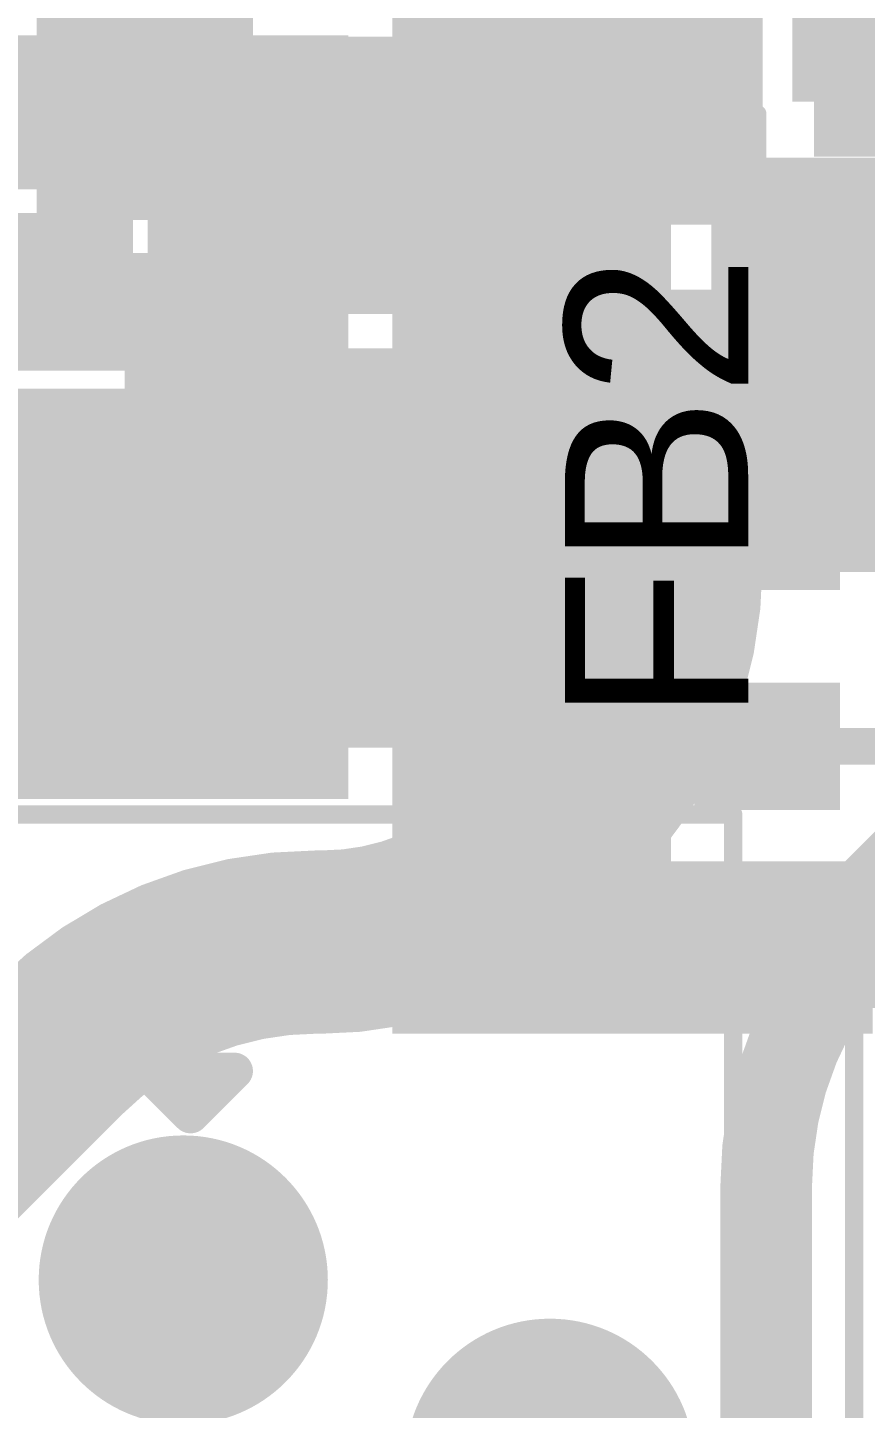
# Model space of a CAD drawing. Header units: millimetres. Extents: x -35.7 to 35.7, y -3.2 to 68.2.
# Drawn here: x -13.52 to -7.72, y 43.99 to 53.56 of the extents above; entities that cross this region are included whole.
import ezdxf

# ---------------------------------------------------------------- set-up
doc = ezdxf.new("R2010")
doc.units = ezdxf.units.MM
for name, color, linetype in [('BottomLayer', 5, 'Continuous'), ('BottomPaste', 16, 'Continuous'), ('BottomSolder', 6, 'Continuous'), ('Mechanical2', 216, 'Continuous'), ('MultiLayer', 9, 'Continuous'), ('PadHoleLayer', 156, 'Continuous'), ('TopLayer', 1, 'Continuous'), ('TopOverlay', 2, 'Continuous'), ('TopPaste', 8, 'Continuous'), ('TopSolder', 216, 'Continuous'), ('ViaHoleLayer', 16, 'Continuous')]:
    doc.layers.add(name, color=color, linetype=linetype)
doc.styles.add('Arial', font='', dxfattribs={"height": 0.2})
doc.styles.get('Arial').set_extended_font_data('Arial')

# ---------------------------------------------------------------- blocks, each defined once
blk = doc.blocks.new('C___0402_B_3')
at = {"layer": 'BottomLayer'}
for points in [[(-0.2413, 0.3175), (-0.2413, -0.3175), (-0.6985, -0.3175), (-0.6985, 0.3175)], [(0.6985, 0.3175), (0.6985, -0.3175), (0.2413, -0.3175), (0.2413, 0.3175)]]:
    blk.add_hatch(color=5, dxfattribs=at).paths.add_polyline_path(points)
at = {"layer": 'BottomPaste'}
for points in [[(-0.2413, 0.3175), (-0.2413, -0.3175), (-0.6985, -0.3175), (-0.6985, 0.3175)], [(0.6985, 0.3175), (0.6985, -0.3175), (0.2413, -0.3175), (0.2413, 0.3175)]]:
    blk.add_hatch(color=16, dxfattribs=at).paths.add_polyline_path(points)
at = {"layer": 'BottomSolder'}
for points in [[(-0.1813, 0.3775), (-0.1813, -0.3775), (-0.7585, -0.3775), (-0.7585, 0.3775)], [(0.7585, 0.3775), (0.7585, -0.3775), (0.1813, -0.3775), (0.1813, 0.3775)]]:
    blk.add_hatch(color=6, dxfattribs=at).paths.add_polyline_path(points)
blk = doc.blocks.new('RES0603_B_41')
at = {"layer": 'BottomLayer'}
for points in [[(-1.143, -0.4445), (-1.143, 0.4445), (-0.381, 0.4445), (-0.381, -0.4445)], [(0.381, -0.4445), (0.381, 0.4445), (1.143, 0.4445), (1.143, -0.4445)]]:
    blk.add_hatch(color=5, dxfattribs=at).paths.add_polyline_path(points)
at = {"layer": 'BottomPaste'}
for points in [[(-1.143, -0.4445), (-1.143, 0.4445), (-0.381, 0.4445), (-0.381, -0.4445)], [(0.381, -0.4445), (0.381, 0.4445), (1.143, 0.4445), (1.143, -0.4445)]]:
    blk.add_hatch(color=16, dxfattribs=at).paths.add_polyline_path(points)
at = {"layer": 'BottomSolder'}
for points in [[(-1.2446, -0.5461), (-1.2446, 0.5461), (-0.2794, 0.5461), (-0.2794, -0.5461)], [(0.2794, -0.5461), (0.2794, 0.5461), (1.2446, 0.5461), (1.2446, -0.5461)]]:
    blk.add_hatch(color=6, dxfattribs=at).paths.add_polyline_path(points)
blk = doc.blocks.new('0855115001_56')
at = {"layer": 'BottomLayer'}
h = blk.add_hatch(color=5, dxfattribs=at)
edge = h.paths.add_edge_path()
edge.add_arc((-3.175, 4.445), 0.9, 0, 360)
h = blk.add_hatch(color=5, dxfattribs=at)
edge = h.paths.add_edge_path()
edge.add_arc((-4.445, 1.905), 0.9, 0, 360)
at = {"layer": 'BottomSolder'}
h = blk.add_hatch(color=6, dxfattribs=at)
edge = h.paths.add_edge_path()
edge.add_arc((-3.175, 4.445), 1.0016, 0, 360)
h = blk.add_hatch(color=6, dxfattribs=at)
edge = h.paths.add_edge_path()
edge.add_arc((-4.445, 1.905), 1.0016, 0, 360)
at = {"layer": 'MultiLayer'}
h = blk.add_hatch(color=9, dxfattribs=at)
edge = h.paths.add_edge_path()
edge.add_arc((-3.175, 4.445), 0.9, 0, 360)
h = blk.add_hatch(color=9, dxfattribs=at)
edge = h.paths.add_edge_path()
edge.add_arc((-4.445, 1.905), 0.9, 0, 360)
at = {"layer": 'PadHoleLayer'}
h = blk.add_hatch(color=156, dxfattribs=at)
edge = h.paths.add_edge_path()
edge.add_arc((-3.175, 4.445), 0.5, 0, 360)
h = blk.add_hatch(color=156, dxfattribs=at)
edge = h.paths.add_edge_path()
edge.add_arc((-4.445, 1.905), 0.5, 0, 360)
at = {"layer": 'TopLayer'}
h = blk.add_hatch(color=1, dxfattribs=at)
edge = h.paths.add_edge_path()
edge.add_arc((-3.175, 4.445), 0.9, 0, 360)
h = blk.add_hatch(color=1, dxfattribs=at)
edge = h.paths.add_edge_path()
edge.add_arc((-4.445, 1.905), 0.9, 0, 360)
at = {"layer": 'TopSolder'}
h = blk.add_hatch(color=216, dxfattribs=at)
edge = h.paths.add_edge_path()
edge.add_arc((-3.175, 4.445), 1.0016, 0, 360)
h = blk.add_hatch(color=216, dxfattribs=at)
edge = h.paths.add_edge_path()
edge.add_arc((-4.445, 1.905), 1.0016, 0, 360)
at = {"layer": 'TopOverlay'}
for points, const_width in [([(7.6454, 5.715), (-7.6708, 5.715)], 0.127), ([(-7.6708, -9.4488), (-7.6708, 5.715)], 0.127), ([(-5.588, 1.9558), (-5.8928, 2.2606)], 0.254), ([(-5.8928, 1.651), (-5.8928, 2.2606)], 0.254), ([(-5.8928, 1.651), (-5.588, 1.9558)], 0.254)]:
    blk.add_lwpolyline(points, dxfattribs=dict(at, const_width=const_width))
for points, const_width in [([(-7.70255, 5.715, 1), (-7.63905, 5.715, 1)], 0.0635), ([(-7.70255, 5.715, 1), (-7.63905, 5.715, 1)], 0.0635), ([(-5.9563, 2.2606, 1), (-5.8293, 2.2606, 1)], 0.127), ([(-5.9563, 2.2606, 1), (-5.8293, 2.2606, 1)], 0.127), ([(-5.6515, 1.9558, 1), (-5.5245, 1.9558, 1)], 0.127), ([(-5.6515, 1.9558, 1), (-5.5245, 1.9558, 1)], 0.127), ([(-5.9563, 1.651, 1), (-5.8293, 1.651, 1)], 0.127), ([(-5.9563, 1.651, 1), (-5.8293, 1.651, 1)], 0.127)]:
    blk.add_lwpolyline(points, format="xyb", close=True, dxfattribs=dict(at, const_width=const_width))
blk = doc.blocks.new('CAP_0603_B_94')
at = {"layer": 'BottomLayer'}
for points in [[(-1.143, -0.4445), (-1.143, 0.4445), (-0.381, 0.4445), (-0.381, -0.4445)], [(0.381, -0.4445), (0.381, 0.4445), (1.143, 0.4445), (1.143, -0.4445)]]:
    blk.add_hatch(color=5, dxfattribs=at).paths.add_polyline_path(points)
at = {"layer": 'BottomPaste'}
for points in [[(-1.143, -0.4445), (-1.143, 0.4445), (-0.381, 0.4445), (-0.381, -0.4445)], [(0.381, -0.4445), (0.381, 0.4445), (1.143, 0.4445), (1.143, -0.4445)]]:
    blk.add_hatch(color=16, dxfattribs=at).paths.add_polyline_path(points)
at = {"layer": 'BottomSolder'}
for points in [[(-1.203, -0.5045), (-1.203, 0.5045), (-0.321, 0.5045), (-0.321, -0.5045)], [(0.321, -0.5045), (0.321, 0.5045), (1.203, 0.5045), (1.203, -0.5045)]]:
    blk.add_hatch(color=6, dxfattribs=at).paths.add_polyline_path(points)
blk = doc.blocks.new('CAP_0603_B_95')
at = {"layer": 'BottomLayer'}
for points in [[(-1.143, -0.4445), (-1.143, 0.4445), (-0.381, 0.4445), (-0.381, -0.4445)], [(0.381, -0.4445), (0.381, 0.4445), (1.143, 0.4445), (1.143, -0.4445)]]:
    blk.add_hatch(color=5, dxfattribs=at).paths.add_polyline_path(points)
at = {"layer": 'BottomPaste'}
for points in [[(-1.143, -0.4445), (-1.143, 0.4445), (-0.381, 0.4445), (-0.381, -0.4445)], [(0.381, -0.4445), (0.381, 0.4445), (1.143, 0.4445), (1.143, -0.4445)]]:
    blk.add_hatch(color=16, dxfattribs=at).paths.add_polyline_path(points)
at = {"layer": 'BottomSolder'}
for points in [[(-1.203, -0.5045), (-1.203, 0.5045), (-0.321, 0.5045), (-0.321, -0.5045)], [(0.321, -0.5045), (0.321, 0.5045), (1.203, 0.5045), (1.203, -0.5045)]]:
    blk.add_hatch(color=6, dxfattribs=at).paths.add_polyline_path(points)
blk = doc.blocks.new('CAP_0603_B_112')
at = {"layer": 'BottomLayer'}
for points in [[(-1.143, -0.4445), (-1.143, 0.4445), (-0.381, 0.4445), (-0.381, -0.4445)], [(0.381, -0.4445), (0.381, 0.4445), (1.143, 0.4445), (1.143, -0.4445)]]:
    blk.add_hatch(color=5, dxfattribs=at).paths.add_polyline_path(points)
at = {"layer": 'BottomPaste'}
for points in [[(-1.143, -0.4445), (-1.143, 0.4445), (-0.381, 0.4445), (-0.381, -0.4445)], [(0.381, -0.4445), (0.381, 0.4445), (1.143, 0.4445), (1.143, -0.4445)]]:
    blk.add_hatch(color=16, dxfattribs=at).paths.add_polyline_path(points)
at = {"layer": 'BottomSolder'}
for points in [[(-1.203, -0.5045), (-1.203, 0.5045), (-0.321, 0.5045), (-0.321, -0.5045)], [(0.321, -0.5045), (0.321, 0.5045), (1.203, 0.5045), (1.203, -0.5045)]]:
    blk.add_hatch(color=6, dxfattribs=at).paths.add_polyline_path(points)
blk = doc.blocks.new('CAP_0603_B_114')
at = {"layer": 'BottomLayer'}
for points in [[(-1.143, -0.4445), (-1.143, 0.4445), (-0.381, 0.4445), (-0.381, -0.4445)], [(0.381, -0.4445), (0.381, 0.4445), (1.143, 0.4445), (1.143, -0.4445)]]:
    blk.add_hatch(color=5, dxfattribs=at).paths.add_polyline_path(points)
at = {"layer": 'BottomPaste'}
for points in [[(-1.143, -0.4445), (-1.143, 0.4445), (-0.381, 0.4445), (-0.381, -0.4445)], [(0.381, -0.4445), (0.381, 0.4445), (1.143, 0.4445), (1.143, -0.4445)]]:
    blk.add_hatch(color=16, dxfattribs=at).paths.add_polyline_path(points)
at = {"layer": 'BottomSolder'}
for points in [[(-1.203, -0.5045), (-1.203, 0.5045), (-0.321, 0.5045), (-0.321, -0.5045)], [(0.321, -0.5045), (0.321, 0.5045), (1.203, 0.5045), (1.203, -0.5045)]]:
    blk.add_hatch(color=6, dxfattribs=at).paths.add_polyline_path(points)
blk = doc.blocks.new('MPZ1608S121ATDH5_128')
at = {"layer": 'TopLayer'}
for points in [[(-1, 0.4), (-0.4, 0.4), (-0.4, -0.4), (-1, -0.4)], [(0.4, 0.4), (1, 0.4), (1, -0.4), (0.4, -0.4)]]:
    blk.add_hatch(color=1, dxfattribs=at).paths.add_polyline_path(points)
at = {"layer": 'TopPaste'}
for points in [[(-1, 0.4), (-0.4, 0.4), (-0.4, -0.4), (-1, -0.4)], [(0.4, 0.4), (1, 0.4), (1, -0.4), (0.4, -0.4)]]:
    blk.add_hatch(color=8, dxfattribs=at).paths.add_polyline_path(points)
at = {"layer": 'TopSolder'}
for points in [[(-1.1016, 0.5016), (-0.2984, 0.5016), (-0.2984, -0.5016), (-1.1016, -0.5016)], [(0.2984, 0.5016), (1.1016, 0.5016), (1.1016, -0.5016), (0.2984, -0.5016)]]:
    blk.add_hatch(color=216, dxfattribs=at).paths.add_polyline_path(points)
at = {"layer": 'TopOverlay', "const_width": 0.12}
for points in [[(-1.0668, -0.4683), (-1.0668, 0.4748)], [(1.0734, 0.4748), (-1.0668, 0.4748)], [(1.0734, -0.4683), (1.0734, 0.4748)], [(1.0734, -0.4683), (-1.0668, -0.4683)]]:
    blk.add_lwpolyline(points, dxfattribs=at)
at = {"layer": 'TopOverlay', "const_width": 0.06}
for points in [[(-1.0968, 0.4748, 1), (-1.0368, 0.4748, 1)], [(-1.0968, 0.4748, 1), (-1.0368, 0.4748, 1)], [(1.0434, 0.4748, 1), (1.1034, 0.4748, 1)], [(1.0434, 0.4748, 1), (1.1034, 0.4748, 1)], [(-1.0968, -0.4683, 1), (-1.0368, -0.4683, 1)], [(-1.0968, -0.4683, 1), (-1.0368, -0.4683, 1)], [(1.0434, -0.4683, 1), (1.1034, -0.4683, 1)], [(1.0434, -0.4683, 1), (1.1034, -0.4683, 1)]]:
    blk.add_lwpolyline(points, format="xyb", close=True, dxfattribs=at)
blk = doc.blocks.new('PRT_10474_134')
at = {"layer": 'TopOverlay', "const_width": 0.127}
for points in [[(-5.334, -4.064), (-6.7564, -2.6416)], [(7.8994, -4.064), (-5.334, -4.064)]]:
    blk.add_lwpolyline(points, dxfattribs=at)
at = {"layer": 'TopOverlay', "const_width": 0.0635}
blk.add_lwpolyline([(-5.3657, -4.064, 1), (-5.3022, -4.064, 1)], format="xyb", close=True, dxfattribs=at)
blk.add_lwpolyline([(-5.3657, -4.064, 1), (-5.3022, -4.064, 1)], format="xyb", close=True, dxfattribs=at)
blk = doc.blocks.new('RES0603_B_148')
at = {"layer": 'BottomLayer'}
for points in [[(-1.143, -0.4445), (-1.143, 0.4445), (-0.381, 0.4445), (-0.381, -0.4445)], [(0.381, -0.4445), (0.381, 0.4445), (1.143, 0.4445), (1.143, -0.4445)]]:
    blk.add_hatch(color=5, dxfattribs=at).paths.add_polyline_path(points)
at = {"layer": 'BottomPaste'}
for points in [[(-1.143, -0.4445), (-1.143, 0.4445), (-0.381, 0.4445), (-0.381, -0.4445)], [(0.381, -0.4445), (0.381, 0.4445), (1.143, 0.4445), (1.143, -0.4445)]]:
    blk.add_hatch(color=16, dxfattribs=at).paths.add_polyline_path(points)
at = {"layer": 'BottomSolder'}
for points in [[(-1.2446, -0.5461), (-1.2446, 0.5461), (-0.2794, 0.5461), (-0.2794, -0.5461)], [(0.2794, -0.5461), (0.2794, 0.5461), (1.2446, 0.5461), (1.2446, -0.5461)]]:
    blk.add_hatch(color=6, dxfattribs=at).paths.add_polyline_path(points)
blk = doc.blocks.new('RES0603_B_149')
at = {"layer": 'BottomLayer'}
for points in [[(-1.143, -0.4445), (-1.143, 0.4445), (-0.381, 0.4445), (-0.381, -0.4445)], [(0.381, -0.4445), (0.381, 0.4445), (1.143, 0.4445), (1.143, -0.4445)]]:
    blk.add_hatch(color=5, dxfattribs=at).paths.add_polyline_path(points)
at = {"layer": 'BottomPaste'}
for points in [[(-1.143, -0.4445), (-1.143, 0.4445), (-0.381, 0.4445), (-0.381, -0.4445)], [(0.381, -0.4445), (0.381, 0.4445), (1.143, 0.4445), (1.143, -0.4445)]]:
    blk.add_hatch(color=16, dxfattribs=at).paths.add_polyline_path(points)
at = {"layer": 'BottomSolder'}
for points in [[(-1.2446, -0.5461), (-1.2446, 0.5461), (-0.2794, 0.5461), (-0.2794, -0.5461)], [(0.2794, -0.5461), (0.2794, 0.5461), (1.2446, 0.5461), (1.2446, -0.5461)]]:
    blk.add_hatch(color=6, dxfattribs=at).paths.add_polyline_path(points)
blk = doc.blocks.new('750314597_159')
at = {"layer": 'TopLayer'}
blk.add_hatch(color=1, dxfattribs=at).paths.add_polyline_path([(-6.48, 3.085), (-5.18, 3.085), (-5.18, 1.915), (-6.48, 1.915)])
at = {"layer": 'TopPaste'}
blk.add_hatch(color=8, dxfattribs=at).paths.add_polyline_path([(-6.48, 3.085), (-5.18, 3.085), (-5.18, 1.915), (-6.48, 1.915)])
at = {"layer": 'TopSolder'}
blk.add_hatch(color=216, dxfattribs=at).paths.add_polyline_path([(-6.5816, 3.1866), (-5.0784, 3.1866), (-5.0784, 1.8134), (-6.5816, 1.8134)])
at = {"layer": 'TopOverlay', "const_width": 0.127}
blk.add_lwpolyline([(4.1402, 4.9276), (-3.937, 4.9276)], dxfattribs=at)
at = {"layer": 'TopOverlay', "const_width": 0.0635}
blk.add_lwpolyline([(-3.9688, 4.9276, 1), (-3.9053, 4.9276, 1)], format="xyb", close=True, dxfattribs=at)

msp = doc.modelspace()

# ---------------------------------------------------------------- hatches: boundary and pattern name
at = {"layer": 'BottomLayer'}
for points in [[(-10.9982, 46.9138), (-9.0678, 46.9138), (-9.0678, 55.102), (-10.9982, 55.102)], [(-15.9948, 52.435), (-11.303, 52.435), (-11.303, 53.5018), (-15.9948, 53.5018)], [(-12.6928, 48.2092), (-11.303, 48.2092), (-11.303, 52.8922), (-12.6928, 52.8922)], [(-8.7884, 50.8508), (-7.0104, 50.8508), (-7.0104, 52.6542), (-8.7884, 52.6542)], [(-7.816, 50.5968), (-7.0104, 50.5968), (-7.0104, 52.6382), (-7.816, 52.6382)], [(-14.1224, 51.2572), (-12.9032, 51.2572), (-12.9032, 52.1716), (-14.1224, 52.1716)], [(-14.039, 48.2092), (-11.5316, 48.2092), (-11.5316, 51.054), (-14.039, 51.054)], [(-10.9982, 46.5836), (-7.6708, 46.5836), (-7.6708, 47.7774), (-10.9982, 47.7774)]]:
    msp.add_hatch(color=5, dxfattribs=at).paths.add_polyline_path(points)
h = msp.add_hatch(color=5, dxfattribs=at)
edge = h.paths.add_edge_path()
edge.add_arc((-13.335, 51.6636), 0.3, 0, 360)
h = msp.add_hatch(color=5, dxfattribs=at)
edge = h.paths.add_edge_path()
edge.add_arc((-12.3698, 51.6636), 0.3, 0, 360)
h = msp.add_hatch(color=5, dxfattribs=at)
edge = h.paths.add_edge_path()
edge.add_arc((-8.128, 51.292), 0.3, 0, 360)
h = msp.add_hatch(color=5, dxfattribs=at)
edge = h.paths.add_edge_path()
edge.add_arc((-7.435, 51.292), 0.3, 0, 360)
h = msp.add_hatch(color=5, dxfattribs=at)
edge = h.paths.add_edge_path()
edge.add_arc((-12.3698, 50.9778), 0.3, 0, 360)
h = msp.add_hatch(color=5, dxfattribs=at)
edge = h.paths.add_edge_path()
edge.add_arc((-11.6586, 50.9778), 0.3, 0, 360)
h = msp.add_hatch(color=5, dxfattribs=at)
edge = h.paths.add_edge_path()
edge.add_arc((-12.3698, 50.292), 0.3, 0, 360)
h = msp.add_hatch(color=5, dxfattribs=at)
edge = h.paths.add_edge_path()
edge.add_arc((-11.6586, 50.292), 0.3, 0, 360)
h = msp.add_hatch(color=5, dxfattribs=at)
edge = h.paths.add_edge_path()
edge.add_arc((-12.3698, 49.6062), 0.3, 0, 360)
h = msp.add_hatch(color=5, dxfattribs=at)
edge = h.paths.add_edge_path()
edge.add_arc((-11.6586, 49.6062), 0.3, 0, 360)
h = msp.add_hatch(color=5, dxfattribs=at)
edge = h.paths.add_edge_path()
edge.add_arc((-12.3698, 48.9204), 0.3, 0, 360)
h = msp.add_hatch(color=5, dxfattribs=at)
edge = h.paths.add_edge_path()
edge.add_arc((-11.6586, 48.9204), 0.3, 0, 360)
h = msp.add_hatch(color=5, dxfattribs=at)
edge = h.paths.add_edge_path()
edge.add_arc((-9.154, 47.127), 0.3, 0, 360)
at = {"layer": 'BottomSolder'}
h = msp.add_hatch(color=6, dxfattribs=at)
edge = h.paths.add_edge_path()
edge.add_arc((-13.335, 51.6636), 0.15, 0, 360)
h = msp.add_hatch(color=6, dxfattribs=at)
edge = h.paths.add_edge_path()
edge.add_arc((-12.3698, 51.6636), 0.15, 0, 360)
h = msp.add_hatch(color=6, dxfattribs=at)
edge = h.paths.add_edge_path()
edge.add_arc((-8.128, 51.292), 0.15, 0, 360)
h = msp.add_hatch(color=6, dxfattribs=at)
edge = h.paths.add_edge_path()
edge.add_arc((-12.3698, 50.9778), 0.15, 0, 360)
h = msp.add_hatch(color=6, dxfattribs=at)
edge = h.paths.add_edge_path()
edge.add_arc((-11.6586, 50.9778), 0.15, 0, 360)
h = msp.add_hatch(color=6, dxfattribs=at)
edge = h.paths.add_edge_path()
edge.add_arc((-12.3698, 50.292), 0.15, 0, 360)
h = msp.add_hatch(color=6, dxfattribs=at)
edge = h.paths.add_edge_path()
edge.add_arc((-11.6586, 50.292), 0.15, 0, 360)
h = msp.add_hatch(color=6, dxfattribs=at)
edge = h.paths.add_edge_path()
edge.add_arc((-12.3698, 49.6062), 0.15, 0, 360)
h = msp.add_hatch(color=6, dxfattribs=at)
edge = h.paths.add_edge_path()
edge.add_arc((-11.6586, 49.6062), 0.15, 0, 360)
h = msp.add_hatch(color=6, dxfattribs=at)
edge = h.paths.add_edge_path()
edge.add_arc((-12.3698, 48.9204), 0.15, 0, 360)
h = msp.add_hatch(color=6, dxfattribs=at)
edge = h.paths.add_edge_path()
edge.add_arc((-11.6586, 48.9204), 0.15, 0, 360)
h = msp.add_hatch(color=6, dxfattribs=at)
edge = h.paths.add_edge_path()
edge.add_arc((-9.154, 47.127), 0.15, 0, 360)
at = {"layer": 'TopLayer'}
for points in [[(-13.462, 52.2224), (-11.9634, 52.2224), (-11.9634, 58.801), (-13.462, 58.801)], [(-3.3274, 52.6599), (-3.3274, 57.0484), (-8.0772, 57.0484), (-8.0772, 52.6599)], [(-9.8806, 52.197), (-8.4328, 52.197), (-8.4328, 54.6608), (-9.8806, 54.6608)], [(-13.462, 52.2224), (-10.3632, 52.2224), (-10.3632, 53.4924), (-13.462, 53.4924)], [(-10.3646, 51.6695), (-10.3646, 53.4924), (-11.5076, 53.4924), (-11.5076, 51.6695)], [(-12.8524, 51.1048), (-11.9888, 51.1048), (-11.9888, 51.9938), (-12.8524, 51.9938)], [(-9.9822, 49.784), (-4.006, 49.784), (-4.006, 51.7398), (-9.9822, 51.7398)], [(-12.8524, 48.5648), (-10.8458, 48.5648), (-10.8458, 51.3334), (-12.8524, 51.3334)]]:
    msp.add_hatch(color=1, dxfattribs=at).paths.add_polyline_path(points)
h = msp.add_hatch(color=1, dxfattribs=at)
edge = h.paths.add_edge_path()
edge.add_arc((-13.335, 51.6636), 0.3, 0, 360)
h = msp.add_hatch(color=1, dxfattribs=at)
edge = h.paths.add_edge_path()
edge.add_arc((-12.3698, 51.6636), 0.3, 0, 360)
h = msp.add_hatch(color=1, dxfattribs=at)
edge = h.paths.add_edge_path()
edge.add_arc((-8.128, 51.292), 0.3, 0, 360)
h = msp.add_hatch(color=1, dxfattribs=at)
edge = h.paths.add_edge_path()
edge.add_arc((-7.435, 51.292), 0.3, 0, 360)
h = msp.add_hatch(color=1, dxfattribs=at)
edge = h.paths.add_edge_path()
edge.add_arc((-12.3698, 50.9778), 0.3, 0, 360)
h = msp.add_hatch(color=1, dxfattribs=at)
edge = h.paths.add_edge_path()
edge.add_arc((-11.6586, 50.9778), 0.3, 0, 360)
h = msp.add_hatch(color=1, dxfattribs=at)
edge = h.paths.add_edge_path()
edge.add_arc((-12.3698, 50.292), 0.3, 0, 360)
h = msp.add_hatch(color=1, dxfattribs=at)
edge = h.paths.add_edge_path()
edge.add_arc((-11.6586, 50.292), 0.3, 0, 360)
h = msp.add_hatch(color=1, dxfattribs=at)
edge = h.paths.add_edge_path()
edge.add_arc((-12.3698, 49.6062), 0.3, 0, 360)
h = msp.add_hatch(color=1, dxfattribs=at)
edge = h.paths.add_edge_path()
edge.add_arc((-11.6586, 49.6062), 0.3, 0, 360)
h = msp.add_hatch(color=1, dxfattribs=at)
edge = h.paths.add_edge_path()
edge.add_arc((-12.3698, 48.9204), 0.3, 0, 360)
h = msp.add_hatch(color=1, dxfattribs=at)
edge = h.paths.add_edge_path()
edge.add_arc((-11.6586, 48.9204), 0.3, 0, 360)
h = msp.add_hatch(color=1, dxfattribs=at)
edge = h.paths.add_edge_path()
edge.add_arc((-9.154, 47.127), 0.3, 0, 360)
at = {"layer": 'TopSolder'}
h = msp.add_hatch(color=216, dxfattribs=at)
edge = h.paths.add_edge_path()
edge.add_arc((-13.335, 51.6636), 0.15, 0, 360)
h = msp.add_hatch(color=216, dxfattribs=at)
edge = h.paths.add_edge_path()
edge.add_arc((-12.3698, 51.6636), 0.15, 0, 360)
h = msp.add_hatch(color=216, dxfattribs=at)
edge = h.paths.add_edge_path()
edge.add_arc((-8.128, 51.292), 0.15, 0, 360)
h = msp.add_hatch(color=216, dxfattribs=at)
edge = h.paths.add_edge_path()
edge.add_arc((-12.3698, 50.9778), 0.15, 0, 360)
h = msp.add_hatch(color=216, dxfattribs=at)
edge = h.paths.add_edge_path()
edge.add_arc((-11.6586, 50.9778), 0.15, 0, 360)
h = msp.add_hatch(color=216, dxfattribs=at)
edge = h.paths.add_edge_path()
edge.add_arc((-12.3698, 50.292), 0.15, 0, 360)
h = msp.add_hatch(color=216, dxfattribs=at)
edge = h.paths.add_edge_path()
edge.add_arc((-11.6586, 50.292), 0.15, 0, 360)
h = msp.add_hatch(color=216, dxfattribs=at)
edge = h.paths.add_edge_path()
edge.add_arc((-12.3698, 49.6062), 0.15, 0, 360)
h = msp.add_hatch(color=216, dxfattribs=at)
edge = h.paths.add_edge_path()
edge.add_arc((-11.6586, 49.6062), 0.15, 0, 360)
h = msp.add_hatch(color=216, dxfattribs=at)
edge = h.paths.add_edge_path()
edge.add_arc((-12.3698, 48.9204), 0.15, 0, 360)
h = msp.add_hatch(color=216, dxfattribs=at)
edge = h.paths.add_edge_path()
edge.add_arc((-11.6586, 48.9204), 0.15, 0, 360)
h = msp.add_hatch(color=216, dxfattribs=at)
edge = h.paths.add_edge_path()
edge.add_arc((-9.154, 47.127), 0.15, 0, 360)
at = {"layer": 'ViaHoleLayer'}
h = msp.add_hatch(color=16, dxfattribs=at)
edge = h.paths.add_edge_path()
edge.add_arc((-13.335, 51.6636), 0.15, 0, 360)
h = msp.add_hatch(color=16, dxfattribs=at)
edge = h.paths.add_edge_path()
edge.add_arc((-12.3698, 51.6636), 0.15, 0, 360)
h = msp.add_hatch(color=16, dxfattribs=at)
edge = h.paths.add_edge_path()
edge.add_arc((-8.128, 51.292), 0.15, 0, 360)
h = msp.add_hatch(color=16, dxfattribs=at)
edge = h.paths.add_edge_path()
edge.add_arc((-12.3698, 50.9778), 0.15, 0, 360)
h = msp.add_hatch(color=16, dxfattribs=at)
edge = h.paths.add_edge_path()
edge.add_arc((-11.6586, 50.9778), 0.15, 0, 360)
h = msp.add_hatch(color=16, dxfattribs=at)
edge = h.paths.add_edge_path()
edge.add_arc((-12.3698, 50.292), 0.15, 0, 360)
h = msp.add_hatch(color=16, dxfattribs=at)
edge = h.paths.add_edge_path()
edge.add_arc((-11.6586, 50.292), 0.15, 0, 360)
h = msp.add_hatch(color=16, dxfattribs=at)
edge = h.paths.add_edge_path()
edge.add_arc((-12.3698, 49.6062), 0.15, 0, 360)
h = msp.add_hatch(color=16, dxfattribs=at)
edge = h.paths.add_edge_path()
edge.add_arc((-11.6586, 49.6062), 0.15, 0, 360)
h = msp.add_hatch(color=16, dxfattribs=at)
edge = h.paths.add_edge_path()
edge.add_arc((-12.3698, 48.9204), 0.15, 0, 360)
h = msp.add_hatch(color=16, dxfattribs=at)
edge = h.paths.add_edge_path()
edge.add_arc((-11.6586, 48.9204), 0.15, 0, 360)
h = msp.add_hatch(color=16, dxfattribs=at)
edge = h.paths.add_edge_path()
edge.add_arc((-9.154, 47.127), 0.15, 0, 360)

# ---------------------------------------------------------------- linework, layer by layer
at = {"layer": 'BottomLayer'}
for points, const_width in [([(-8.4002, 50.0982), (-8.3852, 50.1132)], 0.254), ([(-8.3852, 50.1132), (-7.3022, 50.1132)], 0.254), ([(-7.6506, 47.2694), (-6.3352, 48.5848)], 1.016), ([(-8.4002, 48.5742), (-7.5747, 48.5742)], 0.254), ([(-8.2296, 47.2186), (-8.1788, 47.2694)], 1.016), ([(-8.1788, 47.2694), (-7.6506, 47.2694)], 1.016)]:
    msp.add_lwpolyline(points, dxfattribs=dict(at, const_width=const_width))
for points, const_width in [([(-8.4487, 50.1132, 1), (-8.3217, 50.1132, 1)], 0.127), ([(-8.4487, 50.1132, 1), (-8.3217, 50.1132, 1)], 0.127), ([(-8.4637, 50.0982, 1), (-8.3367, 50.0982, 1)], 0.127), ([(-8.4637, 48.5742, 1), (-8.3367, 48.5742, 1)], 0.127), ([(-8.4328, 47.2694, 1), (-7.9248, 47.2694, 1)], 0.508), ([(-8.4328, 47.2694, 1), (-7.9248, 47.2694, 1)], 0.508), ([(-7.9046, 47.2694, 1), (-7.3966, 47.2694, 1)], 0.508), ([(-7.9046, 47.2694, 1), (-7.3966, 47.2694, 1)], 0.508), ([(-8.4836, 47.2186, 1), (-7.9756, 47.2186, 1)], 0.508)]:
    msp.add_lwpolyline(points, format="xyb", close=True, dxfattribs=dict(at, const_width=const_width))
at = {"layer": 'Mechanical2', "const_width": 0.381}
msp.add_lwpolyline([(35.5, 32.5, 1), (-35.5, 32.5, 1)], format="xyb", close=True, dxfattribs=at)
at = {"layer": 'TopLayer'}
for points, const_width in [([(-12.7376, 52.7397), (-12.7376, 57.3532)], 0.5588), ([(-12.7376, 53.2731), (-12.2551, 52.7906)], 0.5588), ([(-8.9614, 51.1716), (-8.9408, 51.1922)], 0.5588), ([(-8.9408, 51.1922), (-7.3152, 51.1922)], 0.5588), ([(-9.0678, 50.1142), (-9.0678, 50.6984)], 1.27), ([(-9.0678, 49.839), (-9.0678, 50.1142)], 1.27), ([(-9.0678, 50.1142), (-8.9408, 50.2412)], 0.635), ([(-8.9408, 50.2412), (-7.3152, 50.2412)], 0.635), ([(-10.0389, 47.8159), (-9.8117, 48.043)], 1.27), ([(-7.6635, 47.3275), (-6.8039, 48.1871)], 0.635), ([(-11.5209, 47.2186), (-11.4808, 47.2186)], 1.27), ([(-14.1986, 45.593), (-13.3169, 46.4747)], 1.27), ([(-8.4074, 42.164), (-8.4074, 45.5315)], 0.635)]:
    msp.add_lwpolyline(points, dxfattribs=dict(at, const_width=const_width))
for points, const_width in [([(-12.8773, 53.2731, 1), (-12.5979, 53.2731, 1)], 0.2794), ([(-12.8773, 52.7397, 1), (-12.5979, 52.7397, 1)], 0.2794), ([(-12.3948, 52.7906, 1), (-12.1154, 52.7906, 1)], 0.2794), ([(-9.1011, 51.1716, 1), (-8.8217, 51.1716, 1)], 0.2794), ([(-9.0805, 51.1922, 1), (-8.8011, 51.1922, 1)], 0.2794), ([(-9.0805, 51.1922, 1), (-8.8011, 51.1922, 1)], 0.2794), ([(-9.3853, 50.6984, 1), (-8.7503, 50.6984, 1)], 0.635), ([(-9.3853, 50.1142, 1), (-8.7503, 50.1142, 1)], 0.635), ([(-9.3853, 50.1142, 1), (-8.7503, 50.1142, 1)], 0.635), ([(-9.0996, 50.2412, 1), (-8.782, 50.2412, 1)], 0.3175), ([(-9.0996, 50.2412, 1), (-8.782, 50.2412, 1)], 0.3175), ([(-9.3853, 49.839, 1), (-8.7503, 49.839, 1)], 0.635), ([(-9.3853, 49.839, 1), (-8.7503, 49.839, 1)], 0.635), ([(-9.2265, 50.1142, 1), (-8.909, 50.1142, 1)], 0.3175), ([(-10.1292, 48.043, 1), (-9.4942, 48.043, 1)], 0.635), ([(-10.1292, 48.043, 1), (-9.4942, 48.043, 1)], 0.635), ([(-10.3568, 47.8155, 1), (-9.7218, 47.8155, 1)], 0.635), ([(-10.3568, 47.8155, 1), (-9.7218, 47.8155, 1)], 0.635), ([(-10.3564, 47.8159, 1), (-9.7214, 47.8159, 1)], 0.635), ([(-10.3564, 47.8159, 1), (-9.7214, 47.8159, 1)], 0.635), ([(-11.8384, 47.2186, 1), (-11.2034, 47.2186, 1)], 0.635), ([(-11.8384, 47.2186, 1), (-11.2034, 47.2186, 1)], 0.635), ([(-11.7983, 47.2186, 1), (-11.1633, 47.2186, 1)], 0.635), ([(-11.7983, 47.2186, 1), (-11.1633, 47.2186, 1)], 0.635), ([(-7.8222, 47.3275, 1), (-7.5047, 47.3275, 1)], 0.3175), ([(-7.8222, 47.3275, 1), (-7.5047, 47.3275, 1)], 0.3175), ([(-13.6344, 46.4747, 1), (-12.9994, 46.4747, 1)], 0.635), ([(-13.6344, 46.4747, 1), (-12.9994, 46.4747, 1)], 0.635), ([(-8.5661, 45.5315, 1), (-8.2486, 45.5315, 1)], 0.3175), ([(-8.5661, 45.5315, 1), (-8.2486, 45.5315, 1)], 0.3175)]:
    msp.add_lwpolyline(points, format="xyb", close=True, dxfattribs=dict(at, const_width=const_width))
for points, const_width in [([(-9.0678, 49.839, -0.198912), (-9.8117, 48.043)], 1.27), ([(-10.0393, 47.8155, -0.198839), (-11.4808, 47.2186)], 1.27), ([(-10.0389, 47.8159, -0.00007), (-10.0393, 47.8155)], 1.27), ([(-13.3169, 46.4747, -0.198912), (-11.5209, 47.2186)], 1.27), ([(-8.4074, 45.5315, -0.198912), (-7.6635, 47.3275)], 0.635)]:
    msp.add_lwpolyline(points, format="xyb", dxfattribs=dict(at, const_width=const_width))

# ---------------------------------------------------------------- block references
for name, p, rotation in [('750314597_159', (-16.9212, 54.7572), 180), ('CAP_0603_B_94', (-13.785, 53.6796), 90), ('CAP_0603_B_95', (-12.515, 53.6796), 90), ('C___0402_B_3', (-7.4676, 53.4203), 180), ('MPZ1608S121ATDH5_128', (-8.9408, 51.8922), 270), ('CAP_0603_B_114', (-8.4002, 49.3362), 270), ('PRT_10474_134', (-3.7338, 41.7882), 270), ('0855115001_56', (-14.351, 40.4318), 270)]:
    msp.add_blockref(name, p, dxfattribs=dict(rotation=rotation))
for name, p in [('CAP_0603_B_112', (-6.6984, 52.054)), ('RES0603_B_149', (-14.039, 51.7238)), ('RES0603_B_148', (-14.039, 50.4618)), ('RES0603_B_41', (-14.039, 49.1998))]:
    msp.add_blockref(name, p)

# ---------------------------------------------------------------- texts
at = {"layer": 'TopOverlay', "style": 'Arial'}
msp.add_text('FB2', height=1.27, rotation=90, dxfattribs=at).set_placement((-8.5324, 48.7316))

doc.saveas('drawing.dxf')
